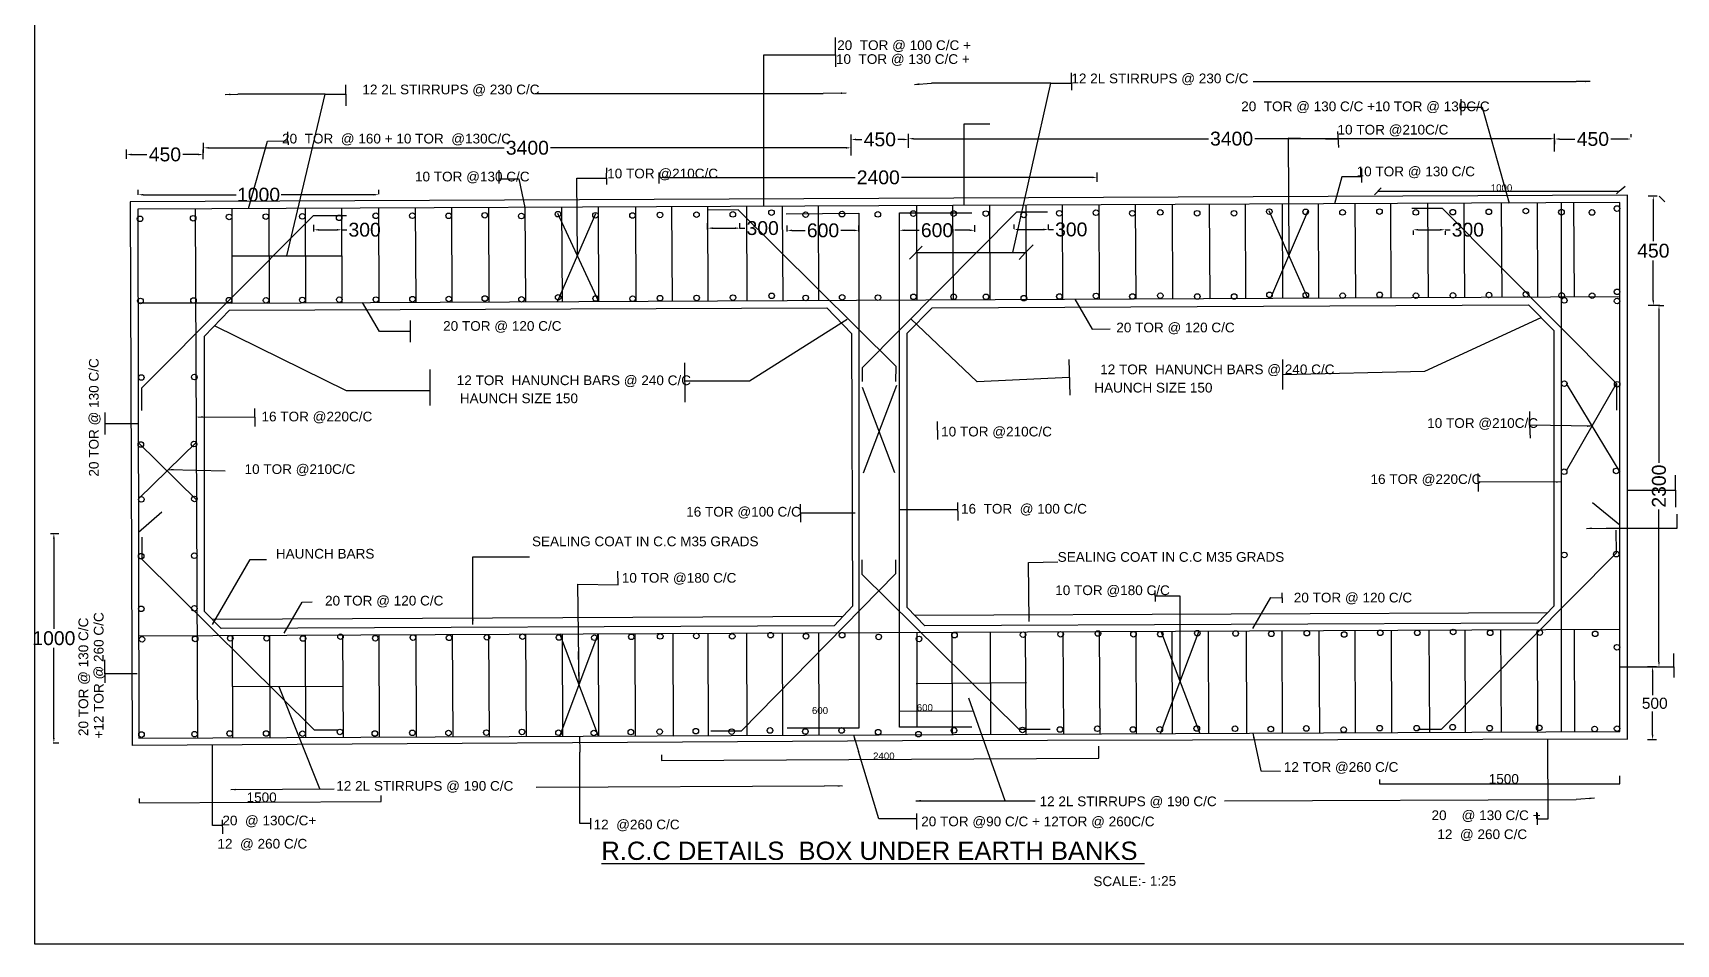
# Model space of a CAD drawing. Header units: inches. Extents: x 77.3 to 167.4, y 41.8 to 104.8.
# Drawn here: x 77.3 to 136.6, y 41.8 to 74.7 of the extents above; entities that cross this region are included whole.
import ezdxf

# ---------------------------------------------------------------- set-up
doc = ezdxf.new("R2010")
doc.units = ezdxf.units.IN
doc.header["$MEASUREMENT"] = 0
doc.layers.add('DRAWING', color=7, linetype='Continuous')
doc.styles.get("Standard").update_dxf_attribs({"font": 'arial.ttf'})
doc.dimstyles.get("Standard").update_dxf_attribs({"dimtxt": 0.18, "dimasz": 0.18, "dimexe": 0.18, "dimexo": 0.0625, "dimgap": 0.09, "dimtad": 0, "dimtih": 1, "dimtoh": 1, "dimdec": 4, "dimzin": 0, "dimdsep": 46, "dimtxsty": 'Standard', "dimcen": 0.09, "dimadec": 0, "dimazin": 0, "dimtfac": 1, "dimtdec": 4, "dimtofl": 0, "dimtmove": 0, "dimatfit": 3, "dimfxl": 1, "dimtolj": 1, "dimtzin": 0, "dimarcsym": 0})

# ---------------------------------------------------------------- blocks, each defined once
blk = doc.blocks.new('*D7')
at = {"layer": 'Defpoints', "color": 0, "transparency": 16777216}
for p in [(77.904, 56.658), (78.09, 56.658), (78.007, 49.099)]:
    blk.add_point(p, dxfattribs=at)
at = {"layer": 'DRAWING', "color": 0, "lineweight": -2, "transparency": 16777216}
for p, q in [((77.966, 56.658), (78.27, 56.658)), ((78.09, 56.478), (78.09, 53.224)), ((78.09, 49.279), (78.09, 52.533)), ((78.07, 49.099), (78.27, 49.099))]:
    blk.add_line(p, q, dxfattribs=at)
at = {"layer": 'DRAWING', "color": 0, "transparency": 16777216}
for points in [[(78.06, 56.478), (78.12, 56.478), (78.09, 56.658)], [(78.06, 49.279), (78.12, 49.279), (78.09, 49.099)]]:
    blk.add_solid(points, dxfattribs=at)
at = {"layer": 'DRAWING', "color": 0, "transparency": 16777216, "insert": (78.09, 52.879), "char_height": 0.5, "attachment_point": 5}
blk.add_mtext('\\A1;1000', dxfattribs=at)
blk = doc.blocks.new('*D9')
at = {"layer": 'Defpoints', "color": 0, "transparency": 16777216}
for p in [(135.794, 51.847), (135.997, 51.847), (135.997, 49.215)]:
    blk.add_point(p, dxfattribs=at)
at = {"layer": 'DRAWING', "color": 0, "lineweight": -2, "transparency": 16777216}
for p, q in [((135.934, 51.847), (135.614, 51.847)), ((135.794, 51.667), (135.794, 50.825)), ((135.794, 49.395), (135.794, 50.236)), ((135.934, 49.215), (135.614, 49.215))]:
    blk.add_line(p, q, dxfattribs=at)
at = {"layer": 'DRAWING', "color": 0, "transparency": 16777216}
for points in [[(135.764, 51.667), (135.824, 51.667), (135.794, 51.847)], [(135.764, 49.395), (135.824, 49.395), (135.794, 49.215)]]:
    blk.add_solid(points, dxfattribs=at)
at = {"layer": 'DRAWING', "color": 0, "transparency": 16777216, "insert": (135.794, 50.531), "char_height": 0.4, "attachment_point": 5}
blk.add_mtext('\\A1; 500', dxfattribs=at)
blk = doc.blocks.new('*D10')
at = {"layer": 'Defpoints', "color": 0, "transparency": 16777216}
for p in [(135.963, 64.891), (136.024, 64.891), (135.774, 51.847)]:
    blk.add_point(p, dxfattribs=at)
at = {"layer": 'DRAWING', "color": 0, "lineweight": -2, "transparency": 16777216}
for p, q in [((136.024, 64.711), (136.024, 59.209)), ((136.025, 64.891), (136.204, 64.891)), ((136.024, 52.027), (136.024, 57.529)), ((135.837, 51.847), (136.204, 51.847))]:
    blk.add_line(p, q, dxfattribs=at)
at = {"layer": 'DRAWING', "color": 0, "transparency": 16777216}
for points in [[(135.994, 64.711), (136.054, 64.711), (136.024, 64.891)], [(135.994, 52.027), (136.054, 52.027), (136.024, 51.847)]]:
    blk.add_solid(points, dxfattribs=at)
at = {"layer": 'DRAWING', "color": 0, "transparency": 16777216, "insert": (136.024, 58.369), "char_height": 0.5, "attachment_point": 5, "rotation": 90}
blk.add_mtext('\\A1;2300', dxfattribs=at)
blk = doc.blocks.new('*D11')
at = {"layer": 'Defpoints', "color": 0, "transparency": 16777216}
for p in [(135.82, 68.835), (136.026, 68.835), (136.115, 64.891)]:
    blk.add_point(p, dxfattribs=at)
at = {"layer": 'DRAWING', "color": 0, "lineweight": -2, "transparency": 16777216}
for p, q in [((135.964, 68.835), (135.64, 68.835)), ((135.82, 68.655), (135.82, 67.208)), ((135.82, 65.071), (135.82, 66.517)), ((136.052, 64.891), (135.64, 64.891))]:
    blk.add_line(p, q, dxfattribs=at)
at = {"layer": 'DRAWING', "color": 0, "transparency": 16777216}
for points in [[(135.79, 68.655), (135.85, 68.655), (135.82, 68.835)], [(135.79, 65.071), (135.85, 65.071), (135.82, 64.891)]]:
    blk.add_solid(points, dxfattribs=at)
at = {"layer": 'DRAWING', "color": 0, "transparency": 16777216, "insert": (135.82, 66.863), "char_height": 0.5, "attachment_point": 5}
blk.add_mtext('\\A1;450', dxfattribs=at)
blk = doc.blocks.new('*D19')
at = {"layer": 'Defpoints', "color": 0, "transparency": 16777216}
for p in [(127.149, 67.654), (128.304, 67.635), (128.304, 67.622)]:
    blk.add_point(p, dxfattribs=at)
at = {"layer": 'DRAWING', "color": 0, "lineweight": -2, "transparency": 16777216}
for p, q in [((127.329, 67.622), (128.124, 67.622)), ((128.304, 67.622), (128.484, 67.622)), ((127.149, 67.592), (127.149, 67.442)), ((128.304, 67.572), (128.304, 67.442))]:
    blk.add_line(p, q, dxfattribs=at)
at = {"layer": 'DRAWING', "color": 0, "transparency": 16777216}
for points in [[(127.329, 67.652), (127.329, 67.592), (127.149, 67.622)], [(128.124, 67.652), (128.124, 67.592), (128.304, 67.622)]]:
    blk.add_solid(points, dxfattribs=at)
at = {"layer": 'DRAWING', "color": 0, "transparency": 16777216, "insert": (129.125, 67.622), "char_height": 0.5, "attachment_point": 5}
blk.add_mtext('\\A1;300', dxfattribs=at)
blk = doc.blocks.new('*D20')
at = {"layer": 'Defpoints', "color": 0, "transparency": 16777216}
for p in [(80.715, 70.118), (83.482, 70.337), (83.482, 70.11)]:
    blk.add_point(p, dxfattribs=at)
at = {"layer": 'DRAWING', "color": 0, "lineweight": -2, "transparency": 16777216}
for p, q in [((80.715, 70.181), (80.715, 70.517)), ((80.895, 70.337), (81.447, 70.337)), ((83.302, 70.337), (82.75, 70.337)), ((83.482, 70.173), (83.482, 70.517))]:
    blk.add_line(p, q, dxfattribs=at)
at = {"layer": 'DRAWING', "color": 0, "transparency": 16777216}
for points in [[(80.895, 70.367), (80.895, 70.307), (80.715, 70.337)], [(83.302, 70.367), (83.302, 70.307), (83.482, 70.337)]]:
    blk.add_solid(points, dxfattribs=at)
at = {"layer": 'DRAWING', "color": 0, "transparency": 16777216, "insert": (82.099, 70.337), "char_height": 0.5, "attachment_point": 5}
blk.add_mtext('\\A1;450', dxfattribs=at)
blk = doc.blocks.new('*D21')
at = {"layer": 'Defpoints', "color": 0, "transparency": 16777216}
for p in [(83.497, 70.34), (106.865, 70.578), (106.865, 70.241)]:
    blk.add_point(p, dxfattribs=at)
at = {"layer": 'DRAWING', "color": 0, "lineweight": -2, "transparency": 16777216}
for p, q in [((83.497, 70.403), (83.497, 70.758)), ((106.865, 70.304), (106.865, 70.758)), ((83.677, 70.578), (94.346, 70.578)), ((106.685, 70.578), (96.017, 70.578))]:
    blk.add_line(p, q, dxfattribs=at)
at = {"layer": 'DRAWING', "color": 0, "transparency": 16777216}
for points in [[(83.677, 70.608), (83.677, 70.548), (83.497, 70.578)], [(106.685, 70.608), (106.685, 70.548), (106.865, 70.578)]]:
    blk.add_solid(points, dxfattribs=at)
at = {"layer": 'DRAWING', "color": 0, "transparency": 16777216, "insert": (95.181, 70.578), "char_height": 0.5, "attachment_point": 5}
blk.add_mtext('\\A1;3400', dxfattribs=at)
blk = doc.blocks.new('*D22')
at = {"layer": 'Defpoints', "color": 0, "transparency": 16777216}
for p in [(108.938, 70.88), (106.865, 70.578), (108.938, 70.518)]:
    blk.add_point(p, dxfattribs=at)
at = {"layer": 'DRAWING', "color": 0, "lineweight": -2, "transparency": 16777216}
for p, q in [((106.865, 70.64), (106.865, 71.06)), ((107.045, 70.88), (107.25, 70.88)), ((108.758, 70.88), (108.553, 70.88)), ((108.938, 70.58), (108.938, 71.06))]:
    blk.add_line(p, q, dxfattribs=at)
at = {"layer": 'DRAWING', "color": 0, "transparency": 16777216}
for points in [[(107.045, 70.91), (107.045, 70.85), (106.865, 70.88)], [(108.758, 70.91), (108.758, 70.85), (108.938, 70.88)]]:
    blk.add_solid(points, dxfattribs=at)
at = {"layer": 'DRAWING', "color": 0, "transparency": 16777216, "insert": (107.902, 70.88), "char_height": 0.5, "attachment_point": 5}
blk.add_mtext('\\A1;450', dxfattribs=at)
blk = doc.blocks.new('*D23')
at = {"layer": 'Defpoints', "color": 0, "transparency": 16777216}
for p in [(108.938, 70.82), (132.258, 70.908), (132.258, 70.383)]:
    blk.add_point(p, dxfattribs=at)
at = {"layer": 'DRAWING', "color": 0, "lineweight": -2, "transparency": 16777216}
for p, q in [((108.938, 70.883), (108.938, 71.088)), ((109.118, 70.908), (119.762, 70.908)), ((132.078, 70.908), (121.433, 70.908)), ((132.258, 70.445), (132.258, 71.088))]:
    blk.add_line(p, q, dxfattribs=at)
at = {"layer": 'DRAWING', "color": 0, "transparency": 16777216}
for points in [[(109.118, 70.938), (109.118, 70.878), (108.938, 70.908)], [(132.078, 70.938), (132.078, 70.878), (132.258, 70.908)]]:
    blk.add_solid(points, dxfattribs=at)
at = {"layer": 'DRAWING', "color": 0, "transparency": 16777216, "insert": (120.598, 70.908), "char_height": 0.5, "attachment_point": 5}
blk.add_mtext('\\A1;3400', dxfattribs=at)
blk = doc.blocks.new('*D24')
at = {"layer": 'Defpoints', "color": 0, "transparency": 16777216}
for p in [(132.258, 70.908), (135.02, 70.896), (135.02, 70.896)]:
    blk.add_point(p, dxfattribs=at)
at = {"layer": 'DRAWING', "color": 0, "lineweight": -2, "transparency": 16777216}
for p, q in [((132.258, 70.845), (132.258, 70.716)), ((132.438, 70.896), (132.987, 70.896)), ((134.84, 70.896), (134.29, 70.896)), ((135.02, 70.958), (135.02, 71.076))]:
    blk.add_line(p, q, dxfattribs=at)
at = {"layer": 'DRAWING', "color": 0, "transparency": 16777216}
for points in [[(132.438, 70.926), (132.438, 70.866), (132.258, 70.896)], [(134.84, 70.926), (134.84, 70.866), (135.02, 70.896)]]:
    blk.add_solid(points, dxfattribs=at)
at = {"layer": 'DRAWING', "color": 0, "transparency": 16777216, "insert": (133.639, 70.896), "char_height": 0.5, "attachment_point": 5}
blk.add_mtext('\\A1;450', dxfattribs=at)
blk = doc.blocks.new('*D25')
at = {"layer": 'Defpoints', "color": 0, "transparency": 16777216}
for p in [(81.137, 68.817), (89.819, 68.886), (89.819, 68.847)]:
    blk.add_point(p, dxfattribs=at)
at = {"layer": 'DRAWING', "color": 0, "lineweight": -2, "transparency": 16777216}
for p, q in [((81.137, 68.879), (81.137, 69.066)), ((81.317, 68.886), (84.666, 68.886)), ((89.639, 68.886), (86.291, 68.886)), ((89.819, 68.91), (89.819, 69.066))]:
    blk.add_line(p, q, dxfattribs=at)
at = {"layer": 'DRAWING', "color": 0, "transparency": 16777216}
for points in [[(81.317, 68.916), (81.317, 68.856), (81.137, 68.886)], [(89.639, 68.916), (89.639, 68.856), (89.819, 68.886)]]:
    blk.add_solid(points, dxfattribs=at)
at = {"layer": 'DRAWING', "color": 0, "transparency": 16777216, "insert": (85.478, 68.886), "char_height": 0.5, "attachment_point": 5}
blk.add_mtext('\\A1;1000', dxfattribs=at)
blk = doc.blocks.new('*D26')
at = {"layer": 'Defpoints', "color": 0, "transparency": 16777216}
for p in [(115.749, 69.51), (99.943, 69.225), (115.749, 69.285)]:
    blk.add_point(p, dxfattribs=at)
at = {"layer": 'DRAWING', "color": 0, "lineweight": -2, "transparency": 16777216}
for p, q in [((99.943, 69.288), (99.943, 69.69)), ((100.123, 69.51), (107.006, 69.51)), ((115.569, 69.51), (108.686, 69.51)), ((115.749, 69.348), (115.749, 69.69))]:
    blk.add_line(p, q, dxfattribs=at)
at = {"layer": 'DRAWING', "color": 0, "transparency": 16777216}
for points in [[(100.123, 69.54), (100.123, 69.48), (99.943, 69.51)], [(115.569, 69.54), (115.569, 69.48), (115.749, 69.51)]]:
    blk.add_solid(points, dxfattribs=at)
at = {"layer": 'DRAWING', "color": 0, "transparency": 16777216, "insert": (107.846, 69.51), "char_height": 0.5, "attachment_point": 5}
blk.add_mtext('\\A1;2400', dxfattribs=at)
blk = doc.blocks.new('*D27')
at = {"layer": 'Defpoints', "color": 0, "transparency": 16777216}
for p in [(88.486, 67.62), (87.47, 67.5), (88.486, 67.539)]:
    blk.add_point(p, dxfattribs=at)
at = {"layer": 'DRAWING', "color": 0, "lineweight": -2, "transparency": 16777216}
for p, q in [((87.47, 67.563), (87.47, 67.8)), ((87.65, 67.62), (88.306, 67.62)), ((88.486, 67.601), (88.486, 67.8)), ((88.486, 67.62), (88.666, 67.62))]:
    blk.add_line(p, q, dxfattribs=at)
at = {"layer": 'DRAWING', "color": 0, "transparency": 16777216}
for points in [[(87.65, 67.65), (87.65, 67.59), (87.47, 67.62)], [(88.306, 67.65), (88.306, 67.59), (88.486, 67.62)]]:
    blk.add_solid(points, dxfattribs=at)
at = {"layer": 'DRAWING', "color": 0, "transparency": 16777216, "insert": (89.307, 67.62), "char_height": 0.5, "attachment_point": 5}
blk.add_mtext('\\A1;300', dxfattribs=at)
blk = doc.blocks.new('*D28')
at = {"layer": 'Defpoints', "color": 0, "transparency": 16777216}
for p in [(113.989, 67.63), (112.746, 67.588), (113.989, 67.568)]:
    blk.add_point(p, dxfattribs=at)
at = {"layer": 'DRAWING', "color": 0, "lineweight": -2, "transparency": 16777216}
for p, q in [((112.746, 67.65), (112.746, 67.81)), ((112.926, 67.63), (113.809, 67.63)), ((113.989, 67.631), (113.989, 67.81)), ((113.989, 67.63), (114.169, 67.63))]:
    blk.add_line(p, q, dxfattribs=at)
at = {"layer": 'DRAWING', "color": 0, "transparency": 16777216}
for points in [[(112.926, 67.66), (112.926, 67.6), (112.746, 67.63)], [(113.809, 67.66), (113.809, 67.6), (113.989, 67.63)]]:
    blk.add_solid(points, dxfattribs=at)
at = {"layer": 'DRAWING', "color": 0, "transparency": 16777216, "insert": (114.811, 67.63), "char_height": 0.5, "attachment_point": 5}
blk.add_mtext('\\A1;300', dxfattribs=at)
blk = doc.blocks.new('*D29')
at = {"layer": 'Defpoints', "color": 0, "transparency": 16777216}
for p in [(108.607, 67.545), (111.326, 67.603), (111.326, 67.486)]:
    blk.add_point(p, dxfattribs=at)
at = {"layer": 'DRAWING', "color": 0, "lineweight": -2, "transparency": 16777216}
for p, q in [((108.607, 67.607), (108.607, 67.783)), ((111.326, 67.548), (111.326, 67.783)), ((108.787, 67.603), (109.323, 67.603)), ((111.146, 67.603), (110.609, 67.603))]:
    blk.add_line(p, q, dxfattribs=at)
at = {"layer": 'DRAWING', "color": 0, "transparency": 16777216}
for points in [[(108.787, 67.633), (108.787, 67.573), (108.607, 67.603)], [(111.146, 67.633), (111.146, 67.573), (111.326, 67.603)]]:
    blk.add_solid(points, dxfattribs=at)
at = {"layer": 'DRAWING', "color": 0, "transparency": 16777216, "insert": (109.966, 67.603), "char_height": 0.5, "attachment_point": 5}
blk.add_mtext('\\A1;600', dxfattribs=at)
blk = doc.blocks.new('*D30')
at = {"layer": 'Defpoints', "color": 0, "transparency": 16777216}
for p in [(104.556, 67.496), (107.146, 67.597), (107.146, 67.496)]:
    blk.add_point(p, dxfattribs=at)
at = {"layer": 'DRAWING', "color": 0, "lineweight": -2, "transparency": 16777216}
for p, q in [((104.556, 67.558), (104.556, 67.777)), ((107.146, 67.558), (107.146, 67.777)), ((104.736, 67.597), (105.208, 67.597)), ((106.966, 67.597), (106.494, 67.597))]:
    blk.add_line(p, q, dxfattribs=at)
at = {"layer": 'DRAWING', "color": 0, "transparency": 16777216}
for points in [[(104.736, 67.627), (104.736, 67.567), (104.556, 67.597)], [(106.966, 67.627), (106.966, 67.567), (107.146, 67.597)]]:
    blk.add_solid(points, dxfattribs=at)
at = {"layer": 'DRAWING', "color": 0, "transparency": 16777216, "insert": (105.851, 67.597), "char_height": 0.5, "attachment_point": 5}
blk.add_mtext('\\A1;600', dxfattribs=at)
blk = doc.blocks.new('*D31')
at = {"layer": 'Defpoints', "color": 0, "transparency": 16777216}
for p in [(102.852, 67.679), (101.686, 67.571), (102.852, 67.606)]:
    blk.add_point(p, dxfattribs=at)
at = {"layer": 'DRAWING', "color": 0, "lineweight": -2, "transparency": 16777216}
for p, q in [((101.686, 67.633), (101.686, 67.859)), ((101.866, 67.679), (102.672, 67.679)), ((102.852, 67.668), (102.852, 67.859)), ((102.852, 67.679), (103.032, 67.679))]:
    blk.add_line(p, q, dxfattribs=at)
at = {"layer": 'DRAWING', "color": 0, "transparency": 16777216}
for points in [[(101.866, 67.709), (101.866, 67.649), (101.686, 67.679)], [(102.672, 67.709), (102.672, 67.649), (102.852, 67.679)]]:
    blk.add_solid(points, dxfattribs=at)
at = {"layer": 'DRAWING', "color": 0, "transparency": 16777216, "insert": (103.673, 67.679), "char_height": 0.5, "attachment_point": 5}
blk.add_mtext('\\A1;300', dxfattribs=at)

msp = doc.modelspace()

# ---------------------------------------------------------------- linework, layer by layer
at = {"layer": 'DRAWING'}
msp.add_lwpolyline([(77.40408, 104.7599), (167.37629, 104.7599), (167.37629, 41.8394), (77.40408, 41.8394)], close=True, dxfattribs=at)
for points in [[(103.71878, 68.46717), (103.71742, 73.93124), (106.30001, 73.93124), (106.30001, 74.5566)], [(106.30001, 73.93124), (106.30001, 73.49836)], [(112.69745, 66.79634), (114.07677, 72.90871), (114.8152, 72.90871), (114.8152, 73.28973)], [(121.3815, 72.97077), (133.03421, 72.97077)], [(87.88578, 72.50898), (84.72714, 72.50898)], [(86.50173, 66.67798), (87.88578, 72.50898), (88.62899, 72.50898), (88.62899, 72.8545)], [(88.62899, 72.50898), (88.62899, 72.09947)], [(95.46742, 72.54321), (105.85157, 72.54321)], [(114.07677, 72.90871), (109.76572, 72.90871)], [(114.8152, 72.90871), (114.8152, 72.65675)], [(128.86686, 72.33514), (128.86686, 71.75375)], [(128.86686, 72.04445), (129.64291, 72.04445), (130.61327, 68.58644)], [(110.94761, 68.49923), (110.94761, 71.44033), (111.87117, 71.44033)], [(85.11026, 68.38465), (85.80131, 70.82309), (86.51801, 70.83588), (86.5308, 71.15547)], [(86.5365, 70.83621), (86.5436, 70.68247)], [(124.4369, 70.88167), (122.64228, 70.93012), (122.66474, 66.7065)], [(124.42073, 71.17237), (124.45307, 70.59098)], [(94.15007, 69.77478), (94.15289, 69.29617)], [(94.15189, 69.46512), (94.87161, 69.46509), (95.09241, 68.42891)], [(96.98625, 66.67909), (96.97017, 69.4849), (98.04076, 69.4849), (98.05343, 69.85823)], [(98.04076, 69.4849), (98.03301, 69.2565)], [(125.28417, 69.53094), (124.57716, 69.53094), (124.31126, 68.55849)], [(125.28417, 69.83111), (125.28417, 69.33189)], [(134.89405, 49.25168), (134.89405, 68.86897), (80.84703, 68.62746), (80.9125, 49.01382)], [(125.99784, 69.1368), (125.75639, 68.88352)], [(125.87711, 69.01016), (134.58664, 69.01016), (134.79998, 69.1945)], [(134.58664, 69.01016), (134.49265, 68.91994)], [(136.02606, 68.83469), (136.23579, 68.63035)], [(81.16196, 49.27381), (134.61511, 49.51194), (134.61511, 68.60419), (81.11857, 68.36695), (81.16196, 49.27381)], [(84.51398, 68.382), (84.51398, 64.97395), (81.1263, 64.96626)], [(83.28369, 49.28326), (83.19902, 68.37617)], [(84.51398, 66.67798), (88.48947, 66.67798), (88.48184, 68.3996)], [(85.84371, 68.3879), (85.85988, 64.98034)], [(87.1885, 64.98664), (87.17339, 68.3938)], [(89.80844, 68.40548), (89.8246, 64.99915)], [(91.13326, 68.41136), (91.14942, 65.00544)], [(92.44252, 68.41716), (92.45867, 65.01165)], [(93.77749, 68.42308), (93.79365, 65.01798)], [(95.09241, 68.42891), (95.10857, 65.02422)], [(96.27269, 65.02975), (97.64792, 68.2085)], [(96.27334, 68.21561), (97.74825, 65.03675)], [(96.41705, 68.43479), (96.43321, 65.03051)], [(97.7321, 68.44062), (97.74825, 65.03675)], [(99.08151, 68.44661), (99.09766, 65.04315)], [(100.38653, 68.45239), (100.40268, 65.04934)], [(101.68204, 68.45814), (101.69818, 65.05549)], [(108.48191, 62.14514), (108.48729, 62.69115), (102.78973, 68.33945), (101.68263, 68.3342)], [(103.08523, 68.46436), (103.10137, 65.06215)], [(104.38048, 68.4701), (104.39662, 65.06829)], [(104.51924, 68.197), (107.14624, 68.22464), (107.14624, 49.63877), (104.55532, 49.63877)], [(105.67317, 68.47584), (105.68931, 65.07443)], [(107.28073, 62.1397), (107.28073, 62.64585), (112.84684, 68.27223), (113.95175, 68.27223)], [(111.21737, 49.66418), (108.60675, 49.66418), (108.60675, 68.23256), (111.21708, 68.23256)], [(109.21998, 68.49157), (109.23611, 65.09126)], [(110.55729, 65.09752), (110.54222, 68.49743)], [(111.85728, 68.50326), (111.87341, 65.10377)], [(113.19363, 65.11003), (113.17855, 68.50912)], [(114.48177, 68.5149), (114.4979, 65.11622)], [(115.83657, 65.12257), (115.8215, 68.52084)], [(117.12013, 68.5266), (117.13625, 65.12874)], [(118.48185, 65.13513), (118.46678, 68.53257)], [(119.79421, 68.53846), (119.81033, 65.14143)], [(119.81033, 65.14143), (121.11172, 65.1476), (121.09666, 68.54424)], [(123.34744, 65.15821), (121.96041, 68.30385)], [(123.35631, 68.32343), (121.99979, 65.15182)], [(122.42425, 68.55012), (122.44036, 65.15391)], [(123.74703, 65.16011), (123.73197, 68.55592)], [(125.04893, 68.56176), (125.06504, 65.16636)], [(126.35539, 65.17248), (126.34033, 68.56749)], [(132.68963, 58.93089), (134.49576, 62.07784), (128.21098, 68.38833), (127.10478, 68.38833)], [(127.67355, 68.5734), (127.68966, 65.17881)], [(129.01265, 65.18509), (128.9976, 68.57927)], [(130.33059, 68.58519), (130.34669, 65.19142)], [(131.65153, 65.19761), (131.63648, 68.59098)], [(132.48834, 68.59475), (132.48834, 49.50832)], [(132.94436, 68.59678), (132.96046, 65.20382)], [(81.26181, 61.09691), (81.26181, 61.91832), (87.46705, 68.14197), (88.65038, 68.14197)], [(109.42753, 67.03452), (108.97657, 66.55817)], [(109.20205, 66.79634), (113.16334, 66.79634), (113.43218, 67.07846)], [(88.48184, 66.67798), (88.48983, 64.99282)], [(113.16334, 66.79634), (112.92919, 66.54581)], [(106.24852, 53.32769), (84.13408, 53.22885), (83.52455, 53.84929), (83.52455, 63.77648), (84.43378, 64.71854), (105.98799, 64.80412), (106.87985, 63.87853), (106.91978, 54.0378), (106.24852, 53.32769)], [(84.51398, 64.97395), (134.61511, 65.21167)], [(90.95254, 63.95268), (89.84263, 63.95268), (89.22755, 64.99632)], [(131.64373, 53.42829), (109.52138, 53.33071), (108.88415, 53.98565), (108.88415, 63.89344), (109.78549, 64.80485), (131.31776, 64.91681), (132.23269, 63.98571), (132.23269, 54.03499), (131.64373, 53.42829)], [(91.65681, 61.81057), (88.65409, 61.81057), (83.8883, 64.15337)], [(90.95254, 64.3435), (90.95254, 63.56186)], [(100.86243, 62.17403), (103.20328, 62.17417), (106.7273, 64.39859)], [(114.73936, 62.29438), (111.41419, 62.1305), (109.02326, 64.40725)], [(122.43564, 62.39721), (127.56721, 62.51351), (131.77522, 64.45126)], [(114.71936, 62.93788), (114.75937, 61.65087)], [(122.43564, 62.94289), (122.43564, 61.85153)], [(91.65681, 62.57445), (91.65681, 61.28477)], [(100.85724, 62.8226), (100.86859, 61.40498)], [(108.44117, 58.8471), (107.28015, 61.92577)], [(107.31083, 58.84721), (108.51891, 62.01691)], [(132.672, 62.07827), (134.61511, 58.8728)], [(134.49576, 62.07784), (134.49033, 61.1081)], [(85.34223, 60.85544), (85.34223, 61.17062)], [(79.93253, 61.02268), (79.92414, 60.23036)], [(79.92833, 60.62652), (81.13615, 60.62927)], [(85.34223, 60.85544), (85.34223, 60.52269)], [(109.9822, 60.38441), (109.9822, 60.69959)], [(131.35067, 60.56456), (131.35771, 61.063)], [(81.1377, 59.94661), (83.24562, 57.86761)], [(81.14234, 57.90538), (83.23638, 59.95138)], [(107.75849, 60.02176), (107.75849, 60.02176), (107.75849, 60.02176)], [(109.9822, 60.38441), (109.9822, 60.05167)], [(129.50144, 58.5065), (129.50144, 58.82168)], [(134.89405, 58.2182), (136.61463, 58.2182), (136.61463, 58.76606)], [(129.50144, 58.5065), (129.50144, 58.17375)], [(136.61463, 58.2182), (136.61463, 57.61367)], [(105.03568, 57.4017), (105.03568, 57.71687)], [(110.71991, 57.46604), (110.71991, 57.78121)], [(134.61511, 56.96602), (133.62359, 57.76662)], [(81.14508, 56.70258), (81.98656, 57.43951)], [(105.03568, 57.4017), (105.03568, 57.06895)], [(105.03568, 57.4017), (107.01526, 57.4017)], [(108.60675, 57.53003), (110.71991, 57.53003)], [(110.71991, 57.46604), (110.71991, 57.13329)], [(134.11639, 56.8544), (136.67738, 56.8544), (136.67738, 57.36184)], [(87.4958, 49.55886), (81.28001, 55.71604), (81.28001, 56.53067)], [(127.31503, 49.59275), (128.17373, 49.59275), (134.49319, 55.96517), (134.48334, 56.77568)], [(97.04814, 51.20433), (96.99674, 54.82624), (98.45994, 54.81053), (98.44814, 55.30558)], [(101.80786, 49.53577), (102.91108, 49.53577), (108.48334, 55.20971), (108.48334, 55.70393)], [(107.25713, 55.70866), (107.25713, 55.19483), (112.92017, 49.59898), (114.04756, 49.59679)], [(118.73647, 51.31125), (118.73647, 54.39994), (117.83614, 54.39994), (117.83614, 54.601)], [(117.83614, 54.39994), (117.83614, 54.20516)], [(121.36509, 53.23322), (122.01631, 54.35073), (122.4254, 54.3424), (122.42887, 54.51261)], [(122.4254, 54.3424), (122.42166, 54.15891)], [(106.56782, 53.66547), (83.81243, 53.55626)], [(131.99504, 53.79018), (109.16654, 53.69541)], [(81.15358, 52.96293), (134.61511, 53.21231)], [(84.55201, 49.28891), (84.5348, 52.9787)], [(85.87105, 52.98494), (85.88749, 49.29486)], [(87.19049, 49.30066), (87.17327, 52.99101)], [(88.51001, 52.99725), (88.52645, 49.30662)], [(89.84873, 49.31251), (89.83151, 53.00341)], [(91.15181, 53.00957), (91.16825, 49.31838)], [(92.47026, 53.01572), (92.48671, 49.32426)], [(93.811, 49.33016), (93.79378, 53.02189)], [(95.11592, 53.02806), (95.13237, 49.33604)], [(96.35368, 49.34148), (97.73258, 53.04027), (97.74903, 49.3477)], [(97.74903, 49.3477), (96.35749, 53.03385)], [(96.46586, 49.34198), (96.44863, 53.03428)], [(99.08369, 49.35365), (99.06646, 53.04649)], [(100.43067, 53.05285), (100.44712, 49.35972)], [(100.44712, 49.35972), (101.71842, 49.36538), (101.70119, 53.05878)], [(103.08991, 53.06526), (103.10636, 49.37157)], [(104.40127, 49.37734), (104.38404, 53.07129)], [(105.71687, 49.3832), (105.69963, 53.07743)], [(109.23463, 53.09392), (109.23463, 49.66418)], [(110.52654, 49.40462), (110.5093, 53.09987)], [(111.87896, 53.10626), (111.89542, 49.41072)], [(113.18218, 49.41645), (113.16494, 53.11225)], [(114.50953, 53.11853), (114.526, 49.42244)], [(115.85118, 49.42834), (115.83394, 53.12471)], [(117.1424, 53.13081), (117.15887, 49.43417)], [(118.03002, 49.43805), (119.42671, 53.14146)], [(118.04284, 53.13501), (119.44651, 49.44436)], [(118.47138, 49.44002), (118.45413, 53.13693)], [(119.77901, 49.44584), (119.76176, 53.14303)], [(121.12306, 53.14938), (121.13953, 49.4519)], [(122.43692, 49.45768), (122.41967, 53.15543)], [(123.75294, 53.16165), (123.76941, 49.46362)], [(125.07598, 49.46944), (125.05873, 53.16774)], [(126.38469, 49.47527), (126.36743, 53.17384)], [(127.71996, 53.18015), (127.73643, 49.48129)], [(129.04283, 49.48711), (129.02557, 53.18624)], [(130.33739, 49.49288), (130.32014, 53.19228)], [(131.65096, 49.49873), (131.6337, 53.19841)], [(132.98697, 49.50468), (132.96971, 53.20464)], [(134.61511, 51.84661), (136.55894, 51.84661), (136.55894, 52.32871)], [(79.93239, 51.63632), (79.92832, 51.27452)], [(81.09765, 51.59307), (79.93226, 51.597), (79.93396, 52.1003)], [(136.55894, 51.84661), (136.55894, 51.46811)], [(84.54221, 51.14683), (88.5312, 51.13806)], [(87.69319, 47.4466), (86.22474, 51.1233)], [(109.21947, 51.24959), (113.20186, 51.28566)], [(112.422, 47.00792), (111.11043, 50.71212)], [(108.60675, 50.2483), (111.27058, 50.25981)], [(80.92075, 49.0214), (108.72343, 49.18813), (134.90155, 49.2493)], [(88.34787, 49.55886), (87.4958, 49.55886)], [(131.62216, 46.36408), (132.02584, 46.36408), (132.01317, 49.23898)], [(84.17162, 46.12599), (83.81697, 46.12599), (83.81697, 49.01541)], [(97.46289, 46.19062), (97.0749, 46.19062), (97.0749, 48.7615)], [(100.02718, 48.67704), (100.02718, 48.46538), (115.8061, 48.54568), (115.8061, 48.98963)], [(107.86815, 46.36618), (107.1296, 48.78781)], [(95.50299, 47.50884), (105.89996, 47.5568)], [(125.93791, 47.7847), (125.93791, 47.62646), (134.60575, 47.62646), (134.60575, 47.90904)], [(81.16802, 47.09876), (81.17126, 46.93996), (89.90736, 46.99033), (89.90244, 47.19905)], [(109.8195, 47.00792), (113.51335, 47.00792)], [(120.34042, 47.01384), (133.03075, 47.06023)], [(84.16691, 46.3302), (84.1787, 45.81962)], [(97.46289, 46.3888), (97.46289, 45.99243)], [(109.22457, 46.36618), (107.86815, 46.36618)], [(109.22457, 46.55107), (109.22457, 45.97654)], [(131.62216, 46.57973), (131.62216, 46.14844)]]:
    msp.add_lwpolyline(points, dxfattribs=at)
for centre in [(89.70903, 68.12597), (91.03123, 68.12799), (92.34019, 68.12548), (93.6429, 68.1455), (94.96565, 68.11547), (96.2884, 68.18554), (97.64121, 68.1455), (98.97398, 68.13549), (99.96605, 68.15551), (101.28499, 68.16594), (102.59772, 68.17595), (103.99383, 68.24013), (105.22318, 68.16594), (106.53844, 68.18629), (107.83113, 68.17628), (109.11379, 68.2063), (110.56388, 68.2063), (111.72711, 68.20354), (113.09706, 68.15647), (114.37972, 68.21652), (115.70247, 68.23654), (117.0152, 68.21652), (118.02307, 68.24686), (119.35584, 68.21683), (120.68861, 68.21683), (121.96125, 68.27689), (123.27398, 68.26688), (124.60349, 68.24741), (125.93626, 68.27744), (127.24899, 68.24741), (128.58176, 68.25742), (129.88447, 68.26743), (131.21724, 68.29746), (132.50392, 68.25656), (133.60633, 68.24655), (134.5082, 68.38669), (81.20268, 68.01584), (83.1198, 68.03733), (84.41548, 68.08454), (85.74239, 68.09751), (87.05577, 68.10342), (88.38959, 68.05318), (96.29298, 65.18168), (99.97062, 65.15165), (101.28957, 65.16208), (102.6023, 65.17209), (103.9984, 65.23627), (105.22776, 65.16208), (106.54302, 65.18242), (107.8357, 65.17241), (109.11837, 65.20244), (110.56846, 65.20244), (111.73169, 65.19968), (113.10163, 65.15261), (114.3843, 65.21266), (115.70705, 65.23268), (117.01978, 65.21266), (118.02764, 65.243), (119.36041, 65.21297), (120.69318, 65.21297), (121.96583, 65.27303), (123.27856, 65.26302), (124.60806, 65.24355), (125.94083, 65.27358), (127.25356, 65.24355), (128.58633, 65.25356), (129.88904, 65.26357), (131.22181, 65.2936), (132.5085, 65.2527), (133.6109, 65.24269), (134.51278, 65.38283), (81.21509, 65.05308), (83.13195, 65.06772), (84.41406, 65.07993), (85.74884, 65.07434), (87.05729, 65.08786), (88.39374, 65.09904), (89.71409, 65.10162), (91.03661, 65.11426), (92.34477, 65.12162), (93.64748, 65.14164), (94.97023, 65.11161), (97.64579, 65.14164), (98.97856, 65.13163), (132.60519, 65.07071), (134.51174, 65.04949), (81.24464, 62.29114), (83.1615, 62.30579), (132.60977, 62.06685), (134.51631, 62.04563), (81.22917, 59.87203), (83.14602, 59.88667), (132.6021, 58.88883), (134.47843, 58.91811), (81.24643, 57.89116), (83.16329, 57.90581), (81.24187, 55.84218), (83.15872, 55.85682), (132.60668, 55.88497), (134.48301, 55.91425), (81.24426, 53.94108), (83.16111, 53.95573), (81.27206, 52.84051), (83.18892, 52.85516), (84.45702, 52.87936), (85.7736, 52.87936), (87.08522, 52.87152), (88.4341, 52.93607), (89.69413, 52.87959), (91.05109, 52.9038), (92.35516, 52.89585), (93.72019, 52.91199), (95.00446, 52.93619), (96.32502, 52.90518), (97.60121, 52.89712), (98.93394, 52.92939), (99.97589, 52.94552), (101.27925, 52.96144), (102.57467, 52.94763), (103.95868, 52.9889), (105.23548, 52.95148), (106.54079, 52.9889), (107.86282, 52.92699), (109.31645, 52.85516), (110.59692, 52.98989), (113.06971, 53.00722), (114.42587, 53.02148), (115.77489, 53.05), (117.05968, 53.02148), (118.02593, 53.02663), (119.36144, 53.06084), (120.74261, 53.04943), (122.03246, 53.03803), (123.31556, 53.0611), (124.66248, 53.01549), (125.96375, 53.0725), (127.29925, 53.0725), (128.59585, 53.10684), (129.93136, 53.07263), (131.72135, 53.08155), (133.72101, 53.03842), (134.50672, 52.5523), (81.25241, 49.40304), (83.16926, 49.41769), (84.43737, 49.44189), (85.75394, 49.44189), (87.06556, 49.43406), (88.41444, 49.4986), (89.67447, 49.44212), (91.03143, 49.46633), (92.3355, 49.45838), (93.70054, 49.47452), (94.9848, 49.49872), (96.30537, 49.46772), (97.58156, 49.45965), (98.91428, 49.49192), (99.95623, 49.50806), (101.2596, 49.52398), (102.55502, 49.51016), (103.93903, 49.55143), (105.21582, 49.51401), (106.52113, 49.55143), (107.84317, 49.48953), (109.2968, 49.41769), (110.57726, 49.55243), (113.05006, 49.56976), (114.40622, 49.58402), (115.75524, 49.61253), (117.04002, 49.58402), (118.00628, 49.58916), (119.34178, 49.62337), (120.72295, 49.61197), (122.0128, 49.60056), (123.2959, 49.62363), (124.64283, 49.57802), (125.94409, 49.63503), (127.2796, 49.63503), (128.5762, 49.66937), (129.91171, 49.63516), (131.70169, 49.64408), (133.70136, 49.60096), (134.51209, 49.61566)]:
    msp.add_circle(centre, 0.1004, dxfattribs=at)

# ---------------------------------------------------------------- texts
for s, height, p in [('20  TOR @ 100 C/C +', 0.35, (106.36312, 74.10778)), ('10  TOR @ 130 C/C +', 0.35, (106.31783, 73.60636)), ('12 2L STIRRUPS @ 230 C/C ', 0.35, (114.8152, 72.90871)), ('12 2L STIRRUPS @ 230 C/C  ', 0.35, (89.22595, 72.5103)), ('20  TOR @ 130 C/C +10 TOR @ 130C/C', 0.35, (120.94495, 71.90059)), ('10 TOR @210C/C', 0.35, (124.42162, 71.05812)), ('20  TOR  @ 160 + 10 TOR  @130C/C', 0.35, (86.32718, 70.7358)), ('10 TOR @130 C/C', 0.35, (91.12433, 69.36627)), ('10 TOR @210C/C', 0.35, (98.0615, 69.47675)), ('10 TOR @ 130 C/C', 0.35, (125.1109, 69.55141)), ('1000', 0.25, (129.95305, 69.01016)), ('20 TOR @ 120 C/C', 0.35, (92.14009, 63.97407)), ('20 TOR @ 120 C/C', 0.35, (116.43755, 63.91956)), ('12 TOR  HANUNCH BARS @ 240 C/C', 0.35, (92.63053, 62.01312)), ('12 TOR  HANUNCH BARS @ 240 C/C', 0.35, (115.85594, 62.40834)), ('HAUNCH SIZE 150', 0.35, (92.74237, 61.36257)), ('HAUNCH SIZE 150', 0.35, (115.64256, 61.74763)), ('16 TOR @220C/C', 0.35, (85.58439, 60.70507)), ('10 TOR @210C/C', 0.35, (110.1142, 60.16201)), ('10 TOR @210C/C', 0.35, (127.65734, 60.47039)), ('10 TOR @210C/C', 0.35, (84.97274, 58.80736)), ('16 TOR @220C/C', 0.35, (125.61263, 58.44572)), ('16 TOR @100 C/C', 0.35, (100.91392, 57.26971)), ('16  TOR  @ 100 C/C', 0.35, (110.83186, 57.37712)), ('SEALING COAT IN C.C M35 GRADS', 0.35, (95.34683, 56.19948)), ('HAUNCH BARS', 0.35, (86.10142, 55.75515)), ('SEALING COAT IN C.C M35 GRADS', 0.35, (114.32177, 55.63766)), ('10 TOR @180 C/C', 0.35, (98.58932, 54.88418)), ('10 TOR @180 C/C', 0.35, (114.23271, 54.4363)), ('20 TOR @ 120 C/C', 0.35, (87.87715, 54.0606)), ('20 TOR @ 120 C/C', 0.35, (122.8434, 54.1715)), ('600', 0.25, (109.23463, 50.25102)), ('600', 0.25, (105.45207, 50.1465)), ('2400', 0.25, (107.65845, 48.50422)), ('12 TOR @260 C/C', 0.35, (122.48284, 48.05717)), ('12 2L STIRRUPS @ 190 C/C ', 0.35, (88.28273, 47.37566)), ('1500', 0.35, (129.88023, 47.62646)), ('1500', 0.35, (85.04514, 46.9623)), ('12 2L STIRRUPS @ 190 C/C ', 0.35, (113.66861, 46.81762)), ('20  @ 130C/C+', 0.35, (84.1728, 46.12649)), ('12  @260 C/C', 0.35, (97.57094, 45.98257)), ('20 TOR @90 C/C + 12TOR @ 260C/C', 0.35, (109.39506, 46.09295)), ('20    @ 130 C/C +', 0.35, (127.81459, 46.31642)), ('12  @ 260 C/C', 0.35, (128.0258, 45.63074)), ('12  @ 260 C/C', 0.35, (83.9943, 45.28789)), ('%%UR.C.C DETAILS  BOX UNDER EARTH BANKS ', 0.6595702, (97.85143, 44.87884)), ('SCALE:-', 0.35, (115.61053, 43.93203)), ('1:25', 0.35, (117.64716, 43.94481))]:
    msp.add_text(s, height=height, dxfattribs=at).set_placement(p)
for s, p in [('20 TOR @ 130 C/C', (79.70687, 58.71234)), ('20 TOR @ 130 C/C', (79.33004, 49.34982)), ('+12 TOR @ 260 C/C', (79.88358, 49.25746))]:
    msp.add_text(s, height=0.35, rotation=90, dxfattribs=at).set_placement(p)

# ---------------------------------------------------------------- dimensions: what is measured, and where the dimension line sits
for base, p1, p2, text, picture, middle in [((108.93826, 70.87988), (106.86534, 70.57753), (108.93826, 70.51794), '450', '*D22', (107.9018, 70.87988)), ((132.25751, 70.90796), (108.93826, 70.82016), (132.25751, 70.38299), '3400', '*D23', (120.59789, 70.90796)), ((135.01974, 70.89575), (132.25751, 70.90796), (135.01974, 70.89575), '450', '*D24', (133.63863, 70.89575)), ((83.48176, 70.33746), (80.71535, 70.11827), (83.48176, 70.11045), '450', '*D20', (82.09856, 70.33746)), ((106.86534, 70.57753), (83.49701, 70.34), (106.86534, 70.24131), '3400', '*D21', (95.18118, 70.57753)), ((115.74941, 69.51011), (99.94298, 69.2253), (115.74941, 69.28539), '2400', '*D26', (107.84619, 69.51011)), ((89.81918, 68.88616), (81.13743, 68.81673), (89.81918, 68.84736), '1000', '*D25', (85.47831, 68.88616)), ((88.48565, 67.62044), (87.46999, 67.50024), (88.48565, 67.53879), '300', '*D27', (89.30698, 67.62044)), ((102.85163, 67.67921), (101.68625, 67.57071), (102.85163, 67.60558), '300', '*D31', (103.67296, 67.67921)), ((107.14624, 67.59662), (104.55587, 67.49593), (107.14624, 67.49593), '600', '*D30', (105.85106, 67.59662)), ((111.32564, 67.60312), (108.60675, 67.5445), (111.32564, 67.48589), '600', '*D29', (109.96619, 67.60312)), ((113.98935, 67.62979), (112.74616, 67.58775), (113.98935, 67.56835), '300', '*D28', (114.81068, 67.62979)), ((128.30411, 67.62178), (127.14911, 67.65419), (128.30411, 67.63475), '300', '*D19', (129.12544, 67.62178))]:
    dim = msp.add_linear_dim(base=base, p1=p1, p2=p2, text=text, dimstyle='Standard', override={"dimtxt": 0.5}, dxfattribs=at)
    dim.commit()
    dim.dimension.update_dxf_attribs({"geometry": picture, "text_midpoint": middle})
for base, p1, p2, text, override, picture, middle in [((135.81996, 68.83469), (136.11471, 64.89079), (136.02606, 68.83469), '450', {"dimtxt": 0.5}, '*D11', (135.81996, 66.86274)), ((78.08951, 56.65826), (78.00703, 49.09912), (77.90393, 56.65826), '1000', {"dimtxt": 0.5}, '*D7', (78.08951, 52.87869)), ((135.7941, 51.84661), (135.99686, 49.21466), (135.99686, 51.84661), ' 500', {"dimtxt": 0.4}, '*D9', (135.7941, 50.53064))]:
    dim = msp.add_linear_dim(base=base, p1=p1, p2=p2, angle=90, text=text, dimstyle='Standard', override=override, dxfattribs=at)
    dim.commit()
    dim.dimension.update_dxf_attribs({"geometry": picture, "text_midpoint": middle})
dim = msp.add_linear_dim(base=(136.02408, 64.89079), p1=(135.77423, 51.84661), p2=(135.96284, 64.89079), angle=90, text='2300', dimstyle='Standard', override={"dimtxt": 0.5}, dxfattribs=at)
dim.commit()
dim.dimension.update_dxf_attribs({"geometry": '*D10', "text_midpoint": (136.02408, 58.3687), "text_rotation": 90})

# ---------------------------------------------------------------- leaders
for points in [[(133.54313, 72.97349), (133.03421, 72.97077)], [(84.27751, 72.50224), (84.72714, 72.50898)], [(106.68585, 72.5523), (105.85157, 72.54321)], [(109.15332, 72.86829), (109.76572, 72.90871)], [(114.94212, 65.11833), (115.56391, 64.03482), (116.21481, 64.04653)], [(83.29087, 60.86517), (85.34223, 60.85544)], [(133.60893, 60.53266), (131.35067, 60.56456), (131.37081, 60.10188)], [(82.22989, 58.96797), (84.27204, 58.91901)], [(132.48834, 58.51984), (129.50144, 58.5065)], [(133.41402, 56.84554), (134.11639, 56.8544)], [(93.21456, 53.37923), (93.21456, 55.81603), (95.26022, 55.81603)], [(83.81057, 53.37834), (85.1733, 55.72112), (85.76576, 55.72349)], [(113.29265, 53.48203), (113.26897, 55.60897), (114.32177, 55.63766)], [(86.39915, 53.06267), (87.04842, 54.18579), (87.41911, 54.18844)], [(97.04814, 51.20433), (97.03123, 52.39559)], [(97.06662, 49.34466), (97.0749, 48.7615)], [(106.94726, 49.38868), (107.1296, 48.78781)], [(121.36249, 49.4529), (121.65668, 48.09799), (122.36873, 48.08768)], [(106.55483, 47.54362), (105.89996, 47.5568)], [(84.47735, 47.4152), (88.21108, 47.44874)], [(109.20557, 47.01611), (109.8195, 47.00792)], [(133.69718, 47.11261), (133.03075, 47.06023)]]:
    msp.add_leader(points, dimstyle='Standard', override={"dimtxt": 0.5}, dxfattribs=at)

doc.saveas('drawing.dxf')
